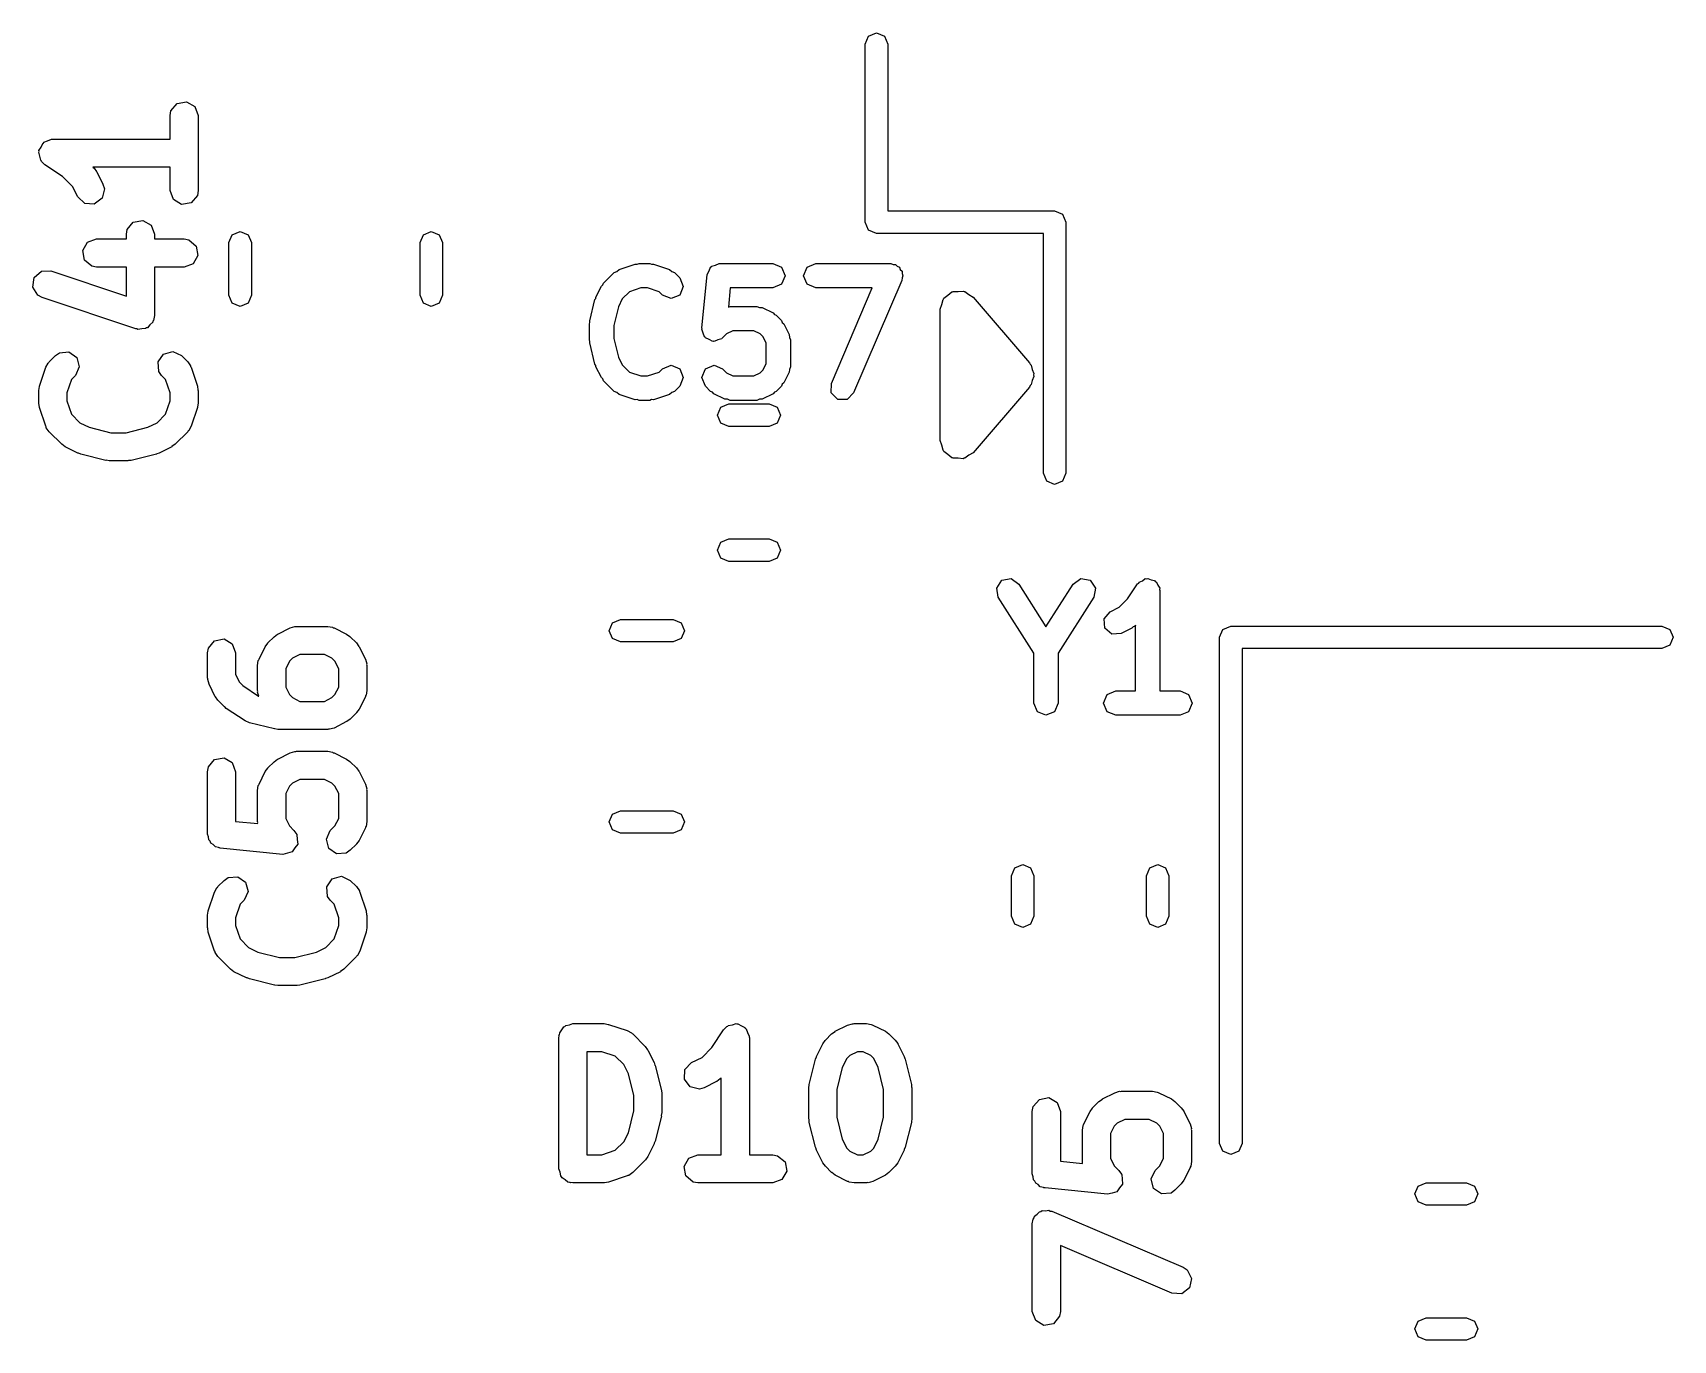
# Model space of a CAD drawing. Extents: x 72 to 186, y -144 to -85.
# Drawn here: x 122.71 to 131.46, y -104.45 to -97.47 of the extents above; entities that cross this region are included whole.
import ezdxf

# ---------------------------------------------------------------- set-up
doc = ezdxf.new("R2010")
doc.units = 0
doc.layers.add('BLACK', color=7, linetype='CONTINUOUS')

msp = doc.modelspace()

# ---------------------------------------------------------------- linework, layer by layer
at = {"layer": 'BLACK', "linetype": 'CONTINUOUS'}
for p, q in [((127.168, -97.4926), (127.21, -97.475)), ((127.21, -97.475), (127.252, -97.4926)), ((127.15, -97.535), (127.168, -97.4926)), ((127.15, -98.485), (127.15, -97.535)), ((127.252, -97.4926), (127.27, -97.535)), ((127.27, -97.535), (127.27, -98.425)), ((123.441, -97.9167), (123.446, -97.891)), ((123.441, -98.0417), (123.441, -97.9167)), ((123.446, -97.891), (123.479, -97.8517)), ((123.479, -97.8517), (123.529, -97.8428)), ((123.529, -97.8428), (123.573, -97.8685)), ((123.573, -97.8685), (123.591, -97.9167)), ((123.591, -97.9167), (123.591, -98.3167)), ((122.742, -98.1036), (122.753, -98.0848)), ((122.753, -98.0848), (122.762, -98.0649)), ((122.762, -98.0649), (122.766, -98.0629)), ((122.766, -98.0629), (122.768, -98.0592)), ((122.768, -98.0592), (122.788, -98.0518)), ((122.788, -98.0518), (122.808, -98.0421)), ((122.808, -98.0421), (122.812, -98.0431)), ((122.812, -98.0431), (122.816, -98.0417)), ((122.816, -98.0417), (123.441, -98.0417)), ((122.741, -98.1118), (122.743, -98.1079)), ((122.747, -98.1327), (122.741, -98.1118)), ((122.743, -98.1079), (122.742, -98.1036)), ((122.751, -98.1542), (122.747, -98.1327)), ((122.754, -98.1569), (122.751, -98.1542)), ((122.756, -98.1611), (122.754, -98.1569)), ((122.774, -98.1791), (122.756, -98.1611)), ((122.868, -98.2416), (122.774, -98.1791)), ((122.921, -98.2944), (122.868, -98.2416)), ((123.441, -98.1917), (123.03, -98.1917)), ((123.03, -98.1917), (123.036, -98.197)), ((123.036, -98.197), (123.049, -98.2153)), ((123.049, -98.2153), (123.05, -98.2165)), ((123.05, -98.2165), (123.083, -98.2831)), ((123.441, -98.3167), (123.441, -98.1917)), ((122.949, -98.3502), (122.921, -98.2944)), ((122.986, -98.3855), (122.949, -98.3502)), ((123.079, -98.358), (123.037, -98.3886)), ((123.091, -98.3081), (123.079, -98.358)), ((123.083, -98.2831), (123.091, -98.3081)), ((123.459, -98.3649), (123.441, -98.3167)), ((123.587, -98.3423), (123.554, -98.3816)), ((123.591, -98.3167), (123.587, -98.3423)), ((123.037, -98.3886), (122.986, -98.3855)), ((123.503, -98.3905), (123.459, -98.3649)), ((123.554, -98.3816), (123.503, -98.3905)), ((127.27, -98.425), (128.16, -98.425)), ((128.16, -98.425), (128.202, -98.4426)), ((128.202, -98.4426), (128.22, -98.485)), ((123.208, -98.55), (123.212, -98.5243)), ((123.212, -98.5243), (123.245, -98.485)), ((123.245, -98.485), (123.296, -98.4761)), ((123.296, -98.4761), (123.34, -98.5018)), ((123.34, -98.5018), (123.358, -98.55)), ((123.773, -98.552), (123.815, -98.5344)), ((123.815, -98.5344), (123.857, -98.552)), ((124.793, -98.552), (124.835, -98.5344)), ((124.835, -98.5344), (124.877, -98.552)), ((127.168, -98.5274), (127.15, -98.485)), ((127.21, -98.545), (127.168, -98.5274)), ((128.22, -98.485), (128.22, -99.825)), ((122.976, -98.637), (123.001, -98.5925)), ((123.001, -98.5925), (123.049, -98.575)), ((123.049, -98.575), (123.208, -98.575)), ((123.208, -98.575), (123.208, -98.55)), ((123.358, -98.55), (123.358, -98.575)), ((123.358, -98.575), (123.516, -98.575)), ((123.516, -98.575), (123.542, -98.5795)), ((123.542, -98.5795), (123.581, -98.6125)), ((123.581, -98.6125), (123.59, -98.663)), ((123.755, -98.5944), (123.773, -98.552)), ((123.755, -98.8756), (123.755, -98.5944)), ((123.857, -98.552), (123.875, -98.5944)), ((123.875, -98.5944), (123.875, -98.8756)), ((124.775, -98.5944), (124.793, -98.552)), ((124.775, -98.8756), (124.775, -98.5944)), ((124.877, -98.552), (124.895, -98.5944)), ((124.895, -98.5944), (124.895, -98.8756)), ((128.1, -98.545), (127.21, -98.545)), ((128.1, -99.825), (128.1, -98.545)), ((122.984, -98.6875), (122.976, -98.637)), ((123.024, -98.7205), (122.984, -98.6875)), ((123.564, -98.7075), (123.516, -98.725)), ((123.59, -98.663), (123.564, -98.7075)), ((125.837, -98.7377), (125.922, -98.7091)), ((125.922, -98.7091), (125.933, -98.7099)), ((125.933, -98.7099), (125.943, -98.7058)), ((125.943, -98.7058), (126, -98.7058)), ((126, -98.7058), (126.01, -98.7099)), ((126.01, -98.7099), (126.021, -98.7091)), ((126.021, -98.7091), (126.106, -98.7377)), ((126.351, -98.7142), (126.371, -98.7058)), ((126.371, -98.7058), (126.657, -98.7058)), ((126.657, -98.7058), (126.703, -98.7248)), ((126.84, -98.7248), (126.886, -98.7058)), ((126.886, -98.7058), (127.286, -98.7058)), ((127.286, -98.7058), (127.298, -98.7109)), ((127.298, -98.7109), (127.311, -98.7111)), ((127.311, -98.7111), (127.32, -98.72)), ((122.709, -98.8317), (122.717, -98.781)), ((122.717, -98.781), (122.755, -98.7469)), ((122.755, -98.7469), (122.806, -98.7455)), ((122.806, -98.7455), (123.208, -98.8793)), ((123.049, -98.725), (123.024, -98.7205)), ((123.208, -98.725), (123.049, -98.725)), ((123.208, -98.8793), (123.208, -98.725)), ((123.516, -98.725), (123.358, -98.725)), ((123.358, -98.725), (123.358, -98.9833)), ((125.754, -98.8106), (125.811, -98.7534)), ((125.811, -98.7534), (125.825, -98.7476)), ((125.825, -98.7476), (125.837, -98.7377)), ((126.106, -98.7377), (126.118, -98.7476)), ((126.118, -98.7476), (126.132, -98.7534)), ((126.132, -98.7534), (126.16, -98.782)), ((126.16, -98.782), (126.179, -98.828)), ((126.278, -99.0501), (126.307, -98.7643)), ((126.307, -98.7643), (126.317, -98.7451)), ((126.317, -98.7451), (126.325, -98.7248)), ((126.325, -98.7248), (126.329, -98.7235)), ((126.329, -98.7235), (126.33, -98.7205)), ((126.33, -98.7205), (126.351, -98.7142)), ((126.703, -98.7248), (126.722, -98.7708)), ((126.722, -98.7708), (126.703, -98.8168)), ((126.821, -98.7708), (126.84, -98.7248)), ((126.84, -98.8168), (126.821, -98.7708)), ((127.345, -98.7964), (127.088, -99.3964)), ((127.32, -98.72), (127.332, -98.7248)), ((127.332, -98.7248), (127.337, -98.7371)), ((127.337, -98.7371), (127.346, -98.7467)), ((127.346, -98.7831), (127.345, -98.7964)), ((127.346, -98.7467), (127.346, -98.7592)), ((127.346, -98.7592), (127.351, -98.7708)), ((127.351, -98.7708), (127.346, -98.7831)), ((122.736, -98.8754), (122.709, -98.8317)), ((122.759, -98.8878), (122.736, -98.8754)), ((123.773, -98.918), (123.755, -98.8756)), ((123.875, -98.8756), (123.857, -98.918)), ((124.793, -98.918), (124.775, -98.8756)), ((124.895, -98.8756), (124.877, -98.918)), ((125.713, -98.8846), (125.742, -98.8275)), ((125.713, -98.892), (125.713, -98.8846)), ((125.742, -98.8275), (125.75, -98.8204)), ((125.75, -98.8204), (125.754, -98.8106)), ((125.892, -98.8562), (125.853, -98.895)), ((125.953, -98.8358), (125.892, -98.8562)), ((125.989, -98.8358), (125.953, -98.8358)), ((126.051, -98.8562), (125.989, -98.8358)), ((126.068, -98.8739), (126.051, -98.8562)), ((126.114, -98.893), (126.068, -98.8739)), ((126.16, -98.8739), (126.114, -98.893)), ((126.179, -98.828), (126.16, -98.8739)), ((126.43, -98.8358), (126.42, -98.9379)), ((126.657, -98.8358), (126.43, -98.8358)), ((126.703, -98.8168), (126.657, -98.8358)), ((126.886, -98.8358), (126.84, -98.8168)), ((127.187, -98.8358), (126.886, -98.8358)), ((126.969, -99.3452), (127.187, -98.8358)), ((127.569, -98.8912), (127.591, -98.8753)), ((127.591, -98.8753), (127.612, -98.8577)), ((127.612, -98.8577), (127.616, -98.8573)), ((127.616, -98.8573), (127.619, -98.8549)), ((127.619, -98.8549), (127.646, -98.8549)), ((127.646, -98.8549), (127.673, -98.8527)), ((127.673, -98.8527), (127.677, -98.8549)), ((127.677, -98.8549), (127.681, -98.8549)), ((127.681, -98.8549), (127.703, -98.8708)), ((127.703, -98.8708), (127.726, -98.8849)), ((127.726, -98.8849), (128.026, -99.2349)), ((123.259, -99.0545), (122.759, -98.8878)), ((123.815, -98.9356), (123.773, -98.918)), ((123.857, -98.918), (123.815, -98.9356)), ((124.835, -98.9356), (124.793, -98.918)), ((124.877, -98.918), (124.835, -98.9356)), ((125.68, -99.0122), (125.708, -98.8979)), ((125.708, -98.8979), (125.713, -98.892)), ((125.833, -98.9364), (125.808, -99.036)), ((125.853, -98.895), (125.833, -98.9364)), ((126.42, -98.9379), (126.429, -98.9344)), ((126.429, -98.9344), (126.571, -98.9344)), ((126.571, -98.9344), (126.585, -98.9402)), ((126.585, -98.9402), (126.6, -98.9412)), ((126.6, -98.9412), (126.658, -98.9698)), ((126.658, -98.9698), (126.665, -98.9779)), ((127.55, -98.95), (127.558, -98.9242)), ((127.55, -99.65), (127.55, -98.95)), ((127.558, -98.9242), (127.565, -98.8979)), ((127.565, -98.8979), (127.568, -98.8952)), ((127.568, -98.8952), (127.569, -98.8912)), ((123.265, -99.0543), (123.259, -99.0545)), ((123.27, -99.0572), (123.265, -99.0543)), ((123.29, -99.0536), (123.27, -99.0572)), ((123.31, -99.0531), (123.29, -99.0536)), ((123.315, -99.0493), (123.31, -99.0531)), ((123.32, -99.0483), (123.315, -99.0493)), ((123.333, -99.0326), (123.32, -99.0483)), ((123.349, -99.019), (123.333, -99.0326)), ((123.353, -99.009), (123.349, -99.0134)), ((123.349, -99.0134), (123.349, -99.019)), ((123.358, -98.9833), (123.353, -99.009)), ((125.678, -99.028), (125.681, -99.0203)), ((125.678, -99.1137), (125.678, -99.028)), ((125.681, -99.0203), (125.68, -99.0122)), ((125.808, -99.036), (125.808, -99.1057)), ((126.279, -99.0533), (126.278, -99.0501)), ((126.278, -99.0565), (126.279, -99.0533)), ((126.286, -99.0767), (126.278, -99.0565)), ((126.665, -98.9779), (126.675, -98.982)), ((126.675, -98.982), (126.703, -99.0106)), ((126.703, -99.0106), (126.707, -99.0204)), ((126.707, -99.0204), (126.715, -99.0275)), ((126.715, -99.0275), (126.744, -99.0846)), ((125.681, -99.1213), (125.678, -99.1137)), ((125.68, -99.1294), (125.681, -99.1213)), ((125.708, -99.2437), (125.68, -99.1294)), ((125.808, -99.1057), (125.833, -99.2053)), ((126.293, -99.0977), (126.286, -99.0767)), ((126.296, -99.0993), (126.293, -99.0977)), ((126.297, -99.1025), (126.296, -99.0993)), ((126.317, -99.1109), (126.297, -99.1025)), ((126.336, -99.1212), (126.317, -99.1109)), ((126.34, -99.1202), (126.336, -99.1212)), ((126.343, -99.1215), (126.34, -99.1202)), ((126.363, -99.1131), (126.343, -99.1215)), ((126.384, -99.1068), (126.363, -99.1131)), ((126.386, -99.1038), (126.384, -99.1068)), ((126.389, -99.1025), (126.386, -99.1038)), ((126.41, -99.0814), (126.389, -99.1025)), ((126.444, -99.0644), (126.41, -99.0814)), ((126.556, -99.0644), (126.444, -99.0644)), ((126.59, -99.0814), (126.556, -99.0644)), ((126.604, -99.095), (126.59, -99.0814)), ((126.621, -99.129), (126.604, -99.095)), ((126.621, -99.2412), (126.621, -99.129)), ((126.744, -99.0846), (126.745, -99.0997)), ((126.745, -99.0997), (126.751, -99.1137)), ((126.751, -99.1137), (126.751, -99.2565)), ((122.791, -99.2367), (122.794, -99.2344)), ((122.794, -99.2344), (122.796, -99.2303)), ((122.796, -99.2303), (122.83, -99.197)), ((122.83, -99.197), (122.851, -99.182)), ((122.851, -99.182), (122.902, -99.1776)), ((122.902, -99.1776), (122.944, -99.207)), ((122.944, -99.207), (122.957, -99.2565)), ((123.377, -99.2306), (123.406, -99.1886)), ((123.381, -99.2817), (123.377, -99.2306)), ((123.406, -99.1886), (123.456, -99.1753)), ((123.456, -99.1753), (123.502, -99.197)), ((123.502, -99.197), (123.536, -99.2303)), ((123.536, -99.2303), (123.551, -99.2516)), ((125.833, -99.2053), (125.853, -99.2466)), ((128.026, -99.2349), (128.029, -99.2425)), ((122.745, -99.3596), (122.778, -99.2596)), ((122.778, -99.2596), (122.791, -99.2367)), ((122.915, -99.3238), (122.891, -99.3955)), ((122.936, -99.303), (122.915, -99.3238)), ((122.957, -99.2565), (122.936, -99.303)), ((123.396, -99.303), (123.381, -99.2817)), ((123.417, -99.3238), (123.396, -99.303)), ((123.441, -99.3955), (123.417, -99.3238)), ((123.551, -99.2516), (123.551, -99.2561)), ((123.551, -99.2561), (123.554, -99.2596)), ((123.554, -99.2596), (123.587, -99.3596)), ((125.713, -99.2497), (125.708, -99.2437)), ((125.713, -99.257), (125.713, -99.2497)), ((125.742, -99.3142), (125.713, -99.257)), ((125.75, -99.3212), (125.742, -99.3142)), ((125.754, -99.3311), (125.75, -99.3212)), ((125.853, -99.2466), (125.892, -99.2854)), ((125.892, -99.2854), (125.953, -99.3058)), ((125.953, -99.3058), (125.989, -99.3058)), ((125.989, -99.3058), (126.051, -99.2854)), ((126.051, -99.2854), (126.068, -99.2677)), ((126.068, -99.2677), (126.114, -99.2487)), ((126.114, -99.2487), (126.16, -99.2677)), ((126.16, -99.2677), (126.179, -99.3137)), ((126.179, -99.3137), (126.16, -99.3596)), ((126.278, -99.3137), (126.297, -99.2677)), ((126.297, -99.3596), (126.278, -99.3137)), ((126.297, -99.2677), (126.343, -99.2487)), ((126.343, -99.2487), (126.389, -99.2677)), ((126.389, -99.2677), (126.41, -99.2888)), ((126.41, -99.2888), (126.444, -99.3058)), ((126.444, -99.3058), (126.556, -99.3058)), ((126.556, -99.3058), (126.59, -99.2888)), ((126.59, -99.2888), (126.604, -99.2752)), ((126.604, -99.2752), (126.621, -99.2412)), ((126.744, -99.2856), (126.715, -99.3427)), ((126.745, -99.2705), (126.744, -99.2856)), ((126.751, -99.2565), (126.745, -99.2705)), ((128.029, -99.2425), (128.035, -99.2479)), ((128.035, -99.2479), (128.041, -99.2705)), ((128.041, -99.2705), (128.05, -99.292)), ((128.05, -99.308), (128.041, -99.3295)), ((128.05, -99.292), (128.048, -99.3)), ((128.048, -99.3), (128.05, -99.308)), ((122.741, -99.3833), (122.745, -99.3612)), ((122.741, -99.45), (122.741, -99.3833)), ((122.745, -99.3612), (122.745, -99.3596)), ((122.891, -99.3955), (122.891, -99.4378)), ((123.441, -99.4378), (123.441, -99.3955)), ((123.587, -99.3596), (123.59, -99.3818)), ((123.59, -99.3818), (123.591, -99.3833)), ((123.591, -99.3833), (123.591, -99.45)), ((125.811, -99.3882), (125.754, -99.3311)), ((125.825, -99.394), (125.811, -99.3882)), ((125.837, -99.4039), (125.825, -99.394)), ((125.922, -99.4325), (125.837, -99.4039)), ((126.106, -99.4039), (126.021, -99.4325)), ((126.118, -99.394), (126.106, -99.4039)), ((126.132, -99.3882), (126.118, -99.394)), ((126.16, -99.3596), (126.132, -99.3882)), ((126.325, -99.3882), (126.297, -99.3596)), ((126.335, -99.3923), (126.325, -99.3882)), ((126.342, -99.4004), (126.335, -99.3923)), ((126.4, -99.4289), (126.342, -99.4004)), ((126.658, -99.4004), (126.6, -99.4289)), ((126.665, -99.3923), (126.658, -99.4004)), ((126.675, -99.3882), (126.665, -99.3923)), ((126.703, -99.3596), (126.675, -99.3882)), ((126.707, -99.3497), (126.703, -99.3596)), ((126.715, -99.3427), (126.707, -99.3497)), ((126.968, -99.395), (126.969, -99.3452)), ((127.003, -99.4306), (126.968, -99.395)), ((127.088, -99.3964), (127.053, -99.4312)), ((128.026, -99.3651), (127.726, -99.7151)), ((128.029, -99.3575), (128.026, -99.3651)), ((128.035, -99.3521), (128.029, -99.3575)), ((128.041, -99.3295), (128.035, -99.3521)), ((122.742, -99.4515), (122.741, -99.45)), ((122.745, -99.4737), (122.742, -99.4515)), ((122.778, -99.5737), (122.745, -99.4737)), ((122.891, -99.4378), (122.915, -99.5095)), ((123.417, -99.5095), (123.441, -99.4378)), ((123.587, -99.4737), (123.554, -99.5737)), ((123.591, -99.45), (123.587, -99.4721)), ((123.587, -99.4721), (123.587, -99.4737)), ((125.933, -99.4317), (125.922, -99.4325)), ((125.943, -99.4358), (125.933, -99.4317)), ((126, -99.4358), (125.943, -99.4358)), ((126.01, -99.4317), (126, -99.4358)), ((126.021, -99.4325), (126.01, -99.4317)), ((126.362, -99.515), (126.38, -99.4726)), ((126.38, -99.4726), (126.422, -99.455)), ((126.415, -99.43), (126.4, -99.4289)), ((126.429, -99.4358), (126.415, -99.43)), ((126.422, -99.455), (126.638, -99.455)), ((126.571, -99.4358), (126.429, -99.4358)), ((126.585, -99.43), (126.571, -99.4358)), ((126.6, -99.4289), (126.585, -99.43)), ((126.638, -99.455), (126.68, -99.4726)), ((126.68, -99.4726), (126.698, -99.515)), ((127.053, -99.4312), (127.003, -99.4306)), ((122.781, -99.5772), (122.778, -99.5737)), ((122.781, -99.5817), (122.781, -99.5772)), ((122.796, -99.603), (122.781, -99.5817)), ((122.915, -99.5095), (122.96, -99.555)), ((122.96, -99.555), (123.009, -99.5792)), ((123.009, -99.5792), (123.125, -99.6083)), ((123.207, -99.6083), (123.323, -99.5792)), ((123.323, -99.5792), (123.372, -99.555)), ((123.372, -99.555), (123.417, -99.5095)), ((123.554, -99.5737), (123.541, -99.5966)), ((126.38, -99.5574), (126.362, -99.515)), ((126.422, -99.575), (126.38, -99.5574)), ((126.638, -99.575), (126.422, -99.575)), ((126.68, -99.5574), (126.638, -99.575)), ((126.698, -99.515), (126.68, -99.5574)), ((122.863, -99.6697), (122.796, -99.603)), ((122.864, -99.6704), (122.863, -99.6697)), ((122.882, -99.6837), (122.864, -99.6704)), ((123.125, -99.6083), (123.207, -99.6083)), ((123.469, -99.6697), (123.451, -99.6826)), ((123.536, -99.603), (123.469, -99.6697)), ((123.538, -99.599), (123.536, -99.603)), ((123.541, -99.5966), (123.538, -99.599)), ((127.558, -99.6758), (127.55, -99.65)), ((122.949, -99.7171), (122.882, -99.6837)), ((122.953, -99.7175), (122.949, -99.7171)), ((122.965, -99.7228), (122.953, -99.7175)), ((123.098, -99.7561), (122.965, -99.7228)), ((123.101, -99.7557), (123.098, -99.7561)), ((123.116, -99.7583), (123.101, -99.7557)), ((123.216, -99.7583), (123.116, -99.7583)), ((123.219, -99.7571), (123.216, -99.7583)), ((123.234, -99.7561), (123.219, -99.7571)), ((123.368, -99.7228), (123.234, -99.7561)), ((123.37, -99.7208), (123.368, -99.7228)), ((123.383, -99.7171), (123.37, -99.7208)), ((123.45, -99.6837), (123.383, -99.7171)), ((123.451, -99.6826), (123.45, -99.6837)), ((127.565, -99.7021), (127.558, -99.6758)), ((127.568, -99.7048), (127.565, -99.7021)), ((127.569, -99.7088), (127.568, -99.7048)), ((127.591, -99.7247), (127.569, -99.7088)), ((127.612, -99.7423), (127.591, -99.7247)), ((127.616, -99.7427), (127.612, -99.7423)), ((127.619, -99.7451), (127.616, -99.7427)), ((127.646, -99.7451), (127.619, -99.7451)), ((127.673, -99.7473), (127.646, -99.7451)), ((127.677, -99.7451), (127.673, -99.7473)), ((127.681, -99.7451), (127.677, -99.7451)), ((127.703, -99.7292), (127.681, -99.7451)), ((127.726, -99.7151), (127.703, -99.7292)), ((128.118, -99.8674), (128.1, -99.825)), ((128.22, -99.825), (128.202, -99.8674)), ((128.16, -99.885), (128.118, -99.8674)), ((128.202, -99.8674), (128.16, -99.885)), ((126.362, -100.235), (126.38, -100.193)), ((126.38, -100.193), (126.422, -100.175)), ((126.422, -100.175), (126.638, -100.175)), ((126.638, -100.175), (126.68, -100.193)), ((126.68, -100.193), (126.698, -100.235)), ((126.38, -100.277), (126.362, -100.235)), ((126.422, -100.295), (126.38, -100.277)), ((126.68, -100.277), (126.638, -100.295)), ((126.698, -100.235), (126.68, -100.277)), ((126.638, -100.295), (126.422, -100.295)), ((127.851, -100.437), (127.879, -100.396)), ((127.859, -100.486), (127.851, -100.437)), ((127.879, -100.396), (127.928, -100.387)), ((127.928, -100.387), (127.969, -100.416)), ((127.969, -100.416), (128.114, -100.644)), ((128.114, -100.644), (128.259, -100.416)), ((128.259, -100.416), (128.3, -100.387)), ((128.3, -100.387), (128.349, -100.396)), ((128.349, -100.396), (128.378, -100.437)), ((128.378, -100.437), (128.369, -100.486)), ((128.549, -100.495), (128.603, -100.415)), ((128.603, -100.415), (128.609, -100.411)), ((128.609, -100.411), (128.611, -100.405)), ((128.611, -100.405), (128.629, -100.398)), ((128.629, -100.398), (128.644, -100.387)), ((128.644, -100.387), (128.651, -100.388)), ((128.651, -100.388), (128.657, -100.386)), ((128.657, -100.386), (128.675, -100.393)), ((128.675, -100.393), (128.693, -100.397)), ((128.693, -100.397), (128.697, -100.402)), ((128.697, -100.402), (128.703, -100.405)), ((128.703, -100.405), (128.71, -100.422)), ((128.71, -100.422), (128.721, -100.438)), ((128.721, -100.438), (128.72, -100.445)), ((128.72, -100.445), (128.722, -100.451)), ((128.722, -100.451), (128.722, -100.986)), ((128.049, -100.784), (127.859, -100.486)), ((128.369, -100.486), (128.179, -100.784)), ((128.457, -100.564), (128.504, -100.54)), ((128.504, -100.54), (128.549, -100.495)), ((125.784, -100.665), (125.802, -100.623)), ((125.802, -100.623), (125.844, -100.605)), ((125.844, -100.605), (126.126, -100.605)), ((126.126, -100.605), (126.168, -100.623)), ((126.168, -100.623), (126.186, -100.665)), ((128.424, -100.602), (128.457, -100.564)), ((128.428, -100.651), (128.424, -100.602)), ((128.592, -100.636), (128.589, -100.64)), ((128.592, -100.986), (128.592, -100.636)), ((123.646, -100.758), (123.679, -100.718)), ((123.679, -100.718), (123.729, -100.709)), ((123.729, -100.709), (123.773, -100.735)), ((123.963, -100.73), (123.996, -100.697)), ((123.996, -100.697), (124.015, -100.684)), ((124.015, -100.684), (124.016, -100.683)), ((124.016, -100.683), (124.082, -100.65)), ((124.082, -100.65), (124.107, -100.642)), ((124.107, -100.642), (124.112, -100.643)), ((124.112, -100.643), (124.116, -100.642)), ((124.116, -100.642), (124.283, -100.642)), ((124.283, -100.642), (124.308, -100.646)), ((124.308, -100.646), (124.312, -100.649)), ((124.312, -100.649), (124.316, -100.65)), ((124.316, -100.65), (124.383, -100.683)), ((124.383, -100.683), (124.401, -100.696)), ((124.401, -100.696), (124.402, -100.697)), ((124.402, -100.697), (124.436, -100.73)), ((125.802, -100.707), (125.784, -100.665)), ((125.844, -100.725), (125.802, -100.707)), ((126.168, -100.707), (126.126, -100.725)), ((126.186, -100.665), (126.168, -100.707)), ((128.465, -100.684), (128.428, -100.651)), ((128.515, -100.68), (128.465, -100.684)), ((128.572, -100.652), (128.515, -100.68)), ((128.579, -100.644), (128.572, -100.652)), ((128.589, -100.64), (128.579, -100.644)), ((129.04, -100.7), (129.058, -100.658)), ((129.04, -103.4), (129.04, -100.7)), ((129.058, -100.658), (129.1, -100.64)), ((129.1, -100.64), (131.4, -100.64)), ((131.4, -100.64), (131.442, -100.658)), ((131.442, -100.658), (131.46, -100.7)), ((131.46, -100.7), (131.442, -100.742)), ((123.641, -100.783), (123.646, -100.758)), ((123.641, -100.917), (123.641, -100.783)), ((123.773, -100.735), (123.791, -100.783)), ((123.791, -100.783), (123.791, -100.899)), ((123.916, -100.816), (123.949, -100.75)), ((123.949, -100.75), (123.962, -100.732)), ((123.962, -100.732), (123.963, -100.73)), ((124.134, -100.792), (124.094, -100.812)), ((124.265, -100.792), (124.134, -100.792)), ((124.305, -100.812), (124.265, -100.792)), ((124.436, -100.73), (124.449, -100.749)), ((124.449, -100.749), (124.45, -100.75)), ((124.45, -100.75), (124.483, -100.816)), ((126.126, -100.725), (125.844, -100.725)), ((128.049, -101.051), (128.049, -100.784)), ((128.179, -100.784), (128.179, -101.051)), ((131.4, -100.76), (129.16, -100.76)), ((129.16, -100.76), (129.16, -103.4)), ((131.442, -100.742), (131.4, -100.76)), ((123.791, -100.899), (123.811, -100.939)), ((123.908, -100.85), (123.912, -100.824)), ((123.908, -100.983), (123.908, -100.85)), ((123.912, -100.824), (123.915, -100.821)), ((123.915, -100.821), (123.916, -100.816)), ((124.078, -100.828), (124.058, -100.868)), ((124.058, -100.868), (124.058, -100.966)), ((124.094, -100.812), (124.078, -100.828)), ((124.321, -100.828), (124.305, -100.812)), ((124.341, -100.868), (124.321, -100.828)), ((124.341, -100.966), (124.341, -100.868)), ((124.483, -100.816), (124.491, -100.841)), ((124.491, -100.841), (124.489, -100.846)), ((124.489, -100.846), (124.491, -100.85)), ((124.491, -100.85), (124.491, -100.983)), ((123.643, -100.921), (123.641, -100.917)), ((123.642, -100.925), (123.643, -100.921)), ((123.649, -100.95), (123.642, -100.925)), ((123.682, -101.017), (123.649, -100.95)), ((123.811, -100.939), (123.83, -100.958)), ((123.83, -100.958), (123.913, -101.014)), ((123.909, -100.988), (123.908, -100.983)), ((124.058, -100.966), (124.078, -101.006)), ((124.321, -101.006), (124.341, -100.966)), ((124.491, -100.983), (124.487, -101.009)), ((128.44, -101.005), (128.486, -100.986)), ((128.486, -100.986), (128.592, -100.986)), ((128.722, -100.986), (128.829, -100.986)), ((128.829, -100.986), (128.875, -101.005)), ((123.683, -101.018), (123.682, -101.017)), ((123.696, -101.036), (123.683, -101.018)), ((123.73, -101.07), (123.696, -101.036)), ((123.733, -101.071), (123.73, -101.07)), ((123.741, -101.079), (123.733, -101.071)), ((123.908, -100.992), (123.909, -100.988)), ((123.915, -101.014), (123.908, -100.992)), ((123.913, -101.014), (123.915, -101.014)), ((124.078, -101.006), (124.094, -101.022)), ((124.094, -101.022), (124.134, -101.042)), ((124.134, -101.042), (124.265, -101.042)), ((124.265, -101.042), (124.305, -101.022)), ((124.305, -101.022), (124.321, -101.006)), ((124.483, -101.017), (124.45, -101.084)), ((124.484, -101.012), (124.483, -101.017)), ((124.487, -101.009), (124.484, -101.012)), ((128.068, -101.097), (128.049, -101.051)), ((128.179, -101.051), (128.16, -101.097)), ((128.421, -101.051), (128.44, -101.005)), ((128.44, -101.097), (128.421, -101.051)), ((128.875, -101.005), (128.894, -101.051)), ((128.894, -101.051), (128.875, -101.097)), ((123.841, -101.146), (123.741, -101.079)), ((123.842, -101.146), (123.841, -101.146)), ((123.865, -101.156), (123.842, -101.146)), ((123.998, -101.189), (123.865, -101.156)), ((124.383, -101.15), (124.316, -101.184)), ((124.384, -101.149), (124.383, -101.15)), ((124.402, -101.136), (124.384, -101.149)), ((124.436, -101.103), (124.402, -101.136)), ((124.45, -101.084), (124.436, -101.102)), ((124.436, -101.102), (124.436, -101.103)), ((128.114, -101.116), (128.068, -101.097)), ((128.16, -101.097), (128.114, -101.116)), ((128.486, -101.116), (128.44, -101.097)), ((128.657, -101.116), (128.486, -101.116)), ((128.829, -101.116), (128.657, -101.116)), ((128.875, -101.097), (128.829, -101.116)), ((124.001, -101.189), (123.998, -101.189)), ((124.016, -101.192), (124.001, -101.189)), ((124.283, -101.192), (124.016, -101.192)), ((124.287, -101.19), (124.283, -101.192)), ((124.291, -101.191), (124.287, -101.19)), ((124.316, -101.184), (124.291, -101.191)), ((124.016, -101.35), (124.082, -101.316)), ((124.082, -101.316), (124.107, -101.309)), ((124.107, -101.309), (124.112, -101.31)), ((124.112, -101.31), (124.116, -101.308)), ((124.116, -101.308), (124.283, -101.308)), ((124.283, -101.308), (124.308, -101.313)), ((124.308, -101.313), (124.312, -101.316)), ((124.312, -101.316), (124.316, -101.316)), ((124.316, -101.316), (124.383, -101.35)), ((123.641, -101.417), (123.646, -101.391)), ((123.641, -101.75), (123.641, -101.417)), ((123.646, -101.391), (123.679, -101.352)), ((123.679, -101.352), (123.729, -101.343)), ((123.729, -101.343), (123.773, -101.368)), ((123.773, -101.368), (123.791, -101.417)), ((123.791, -101.417), (123.791, -101.682)), ((123.916, -101.483), (123.949, -101.416)), ((123.949, -101.416), (123.962, -101.398)), ((123.962, -101.398), (123.963, -101.397)), ((123.963, -101.397), (123.996, -101.364)), ((123.996, -101.364), (124.015, -101.351)), ((124.015, -101.351), (124.016, -101.35)), ((124.383, -101.35), (124.401, -101.363)), ((124.401, -101.363), (124.402, -101.364)), ((124.402, -101.364), (124.436, -101.397)), ((124.436, -101.397), (124.449, -101.415)), ((124.449, -101.415), (124.45, -101.416)), ((124.45, -101.416), (124.483, -101.483)), ((123.908, -101.517), (123.912, -101.491)), ((123.912, -101.491), (123.915, -101.488)), ((123.915, -101.488), (123.916, -101.483)), ((124.078, -101.494), (124.058, -101.534)), ((124.094, -101.478), (124.078, -101.494)), ((124.134, -101.458), (124.094, -101.478)), ((124.265, -101.458), (124.134, -101.458)), ((124.305, -101.478), (124.265, -101.458)), ((124.321, -101.494), (124.305, -101.478)), ((124.341, -101.534), (124.321, -101.494)), ((124.483, -101.483), (124.491, -101.508)), ((124.491, -101.508), (124.489, -101.512)), ((123.908, -101.683), (123.908, -101.517)), ((124.058, -101.534), (124.058, -101.666)), ((124.341, -101.666), (124.341, -101.534)), ((124.489, -101.512), (124.491, -101.517)), ((124.491, -101.517), (124.491, -101.683)), ((123.791, -101.682), (123.909, -101.694)), ((123.909, -101.688), (123.908, -101.683)), ((124.058, -101.666), (124.078, -101.706)), ((124.321, -101.706), (124.341, -101.666)), ((124.491, -101.683), (124.487, -101.709)), ((125.784, -101.685), (125.802, -101.643)), ((125.802, -101.727), (125.784, -101.685)), ((125.802, -101.643), (125.844, -101.625)), ((125.844, -101.625), (126.126, -101.625)), ((126.126, -101.625), (126.168, -101.643)), ((126.168, -101.643), (126.186, -101.685)), ((126.186, -101.685), (126.168, -101.727)), ((123.646, -101.765), (123.641, -101.75)), ((123.648, -101.781), (123.646, -101.765)), ((123.908, -101.692), (123.909, -101.688)), ((123.909, -101.694), (123.908, -101.692)), ((124.078, -101.706), (124.102, -101.73)), ((124.102, -101.73), (124.117, -101.752)), ((124.117, -101.752), (124.117, -101.752)), ((124.117, -101.752), (124.118, -101.752)), ((124.118, -101.752), (124.12, -101.778)), ((124.275, -101.777), (124.296, -101.73)), ((124.296, -101.73), (124.321, -101.706)), ((124.483, -101.717), (124.45, -101.784)), ((124.484, -101.712), (124.483, -101.717)), ((124.487, -101.709), (124.484, -101.712)), ((125.844, -101.745), (125.802, -101.727)), ((126.126, -101.745), (125.844, -101.745)), ((126.168, -101.727), (126.126, -101.745)), ((123.655, -101.788), (123.648, -101.781)), ((123.659, -101.798), (123.655, -101.788)), ((123.672, -101.806), (123.659, -101.798)), ((123.683, -101.818), (123.672, -101.806)), ((123.7, -101.822), (123.683, -101.818)), ((123.703, -101.824), (123.7, -101.822)), ((123.705, -101.824), (123.703, -101.824)), ((123.709, -101.825), (123.705, -101.824)), ((124.042, -101.858), (123.709, -101.825)), ((124.043, -101.858), (124.042, -101.858)), ((124.042, -101.858), (124.042, -101.858)), ((124.067, -101.852), (124.043, -101.858)), ((124.092, -101.845), (124.067, -101.852)), ((124.107, -101.824), (124.092, -101.845)), ((124.092, -101.845), (124.092, -101.845)), ((124.092, -101.845), (124.092, -101.845)), ((124.122, -101.804), (124.107, -101.824)), ((124.12, -101.778), (124.122, -101.803)), ((124.122, -101.803), (124.122, -101.803)), ((124.122, -101.803), (124.122, -101.804)), ((124.288, -101.826), (124.275, -101.777)), ((124.33, -101.856), (124.288, -101.826)), ((124.381, -101.851), (124.33, -101.856)), ((124.402, -101.836), (124.381, -101.851)), ((124.436, -101.803), (124.402, -101.836)), ((124.45, -101.784), (124.436, -101.802)), ((124.436, -101.802), (124.436, -101.803)), ((127.93, -101.972), (127.948, -101.93)), ((127.948, -101.93), (127.99, -101.912)), ((127.99, -101.912), (128.032, -101.93)), ((128.032, -101.93), (128.05, -101.972)), ((128.65, -101.972), (128.668, -101.93)), ((128.668, -101.93), (128.71, -101.912)), ((128.71, -101.912), (128.752, -101.93)), ((128.752, -101.93), (128.77, -101.972)), ((123.691, -102.037), (123.694, -102.034)), ((123.694, -102.034), (123.696, -102.03)), ((123.696, -102.03), (123.73, -101.997)), ((123.73, -101.997), (123.751, -101.982)), ((123.751, -101.982), (123.802, -101.978)), ((123.802, -101.978), (123.844, -102.007)), ((123.844, -102.007), (123.857, -102.057)), ((124.277, -102.031), (124.306, -101.989)), ((124.281, -102.082), (124.277, -102.031)), ((124.306, -101.989), (124.356, -101.975)), ((124.356, -101.975), (124.402, -101.997)), ((124.402, -101.997), (124.436, -102.03)), ((124.436, -102.03), (124.451, -102.052)), ((127.93, -102.188), (127.93, -101.972)), ((128.05, -101.972), (128.05, -102.188)), ((128.65, -102.188), (128.65, -101.972)), ((128.77, -101.972), (128.77, -102.188)), ((123.645, -102.16), (123.678, -102.06)), ((123.678, -102.06), (123.691, -102.037)), ((123.815, -102.124), (123.791, -102.196)), ((123.836, -102.103), (123.815, -102.124)), ((123.857, -102.057), (123.836, -102.103)), ((124.296, -102.103), (124.281, -102.082)), ((124.317, -102.124), (124.296, -102.103)), ((124.341, -102.196), (124.317, -102.124)), ((124.451, -102.052), (124.451, -102.056)), ((124.451, -102.056), (124.454, -102.06)), ((124.454, -102.06), (124.487, -102.16)), ((123.641, -102.183), (123.645, -102.161)), ((123.641, -102.25), (123.641, -102.183)), ((123.645, -102.161), (123.645, -102.16)), ((123.791, -102.196), (123.791, -102.238)), ((124.341, -102.238), (124.341, -102.196)), ((124.487, -102.16), (124.49, -102.182)), ((124.49, -102.182), (124.491, -102.183)), ((124.491, -102.183), (124.491, -102.25)), ((127.948, -102.23), (127.93, -102.188)), ((128.05, -102.188), (128.032, -102.23)), ((128.668, -102.23), (128.65, -102.188)), ((128.77, -102.188), (128.752, -102.23)), ((123.642, -102.252), (123.641, -102.25)), ((123.645, -102.274), (123.642, -102.252)), ((123.678, -102.374), (123.645, -102.274)), ((123.791, -102.238), (123.815, -102.309)), ((124.317, -102.309), (124.341, -102.238)), ((124.487, -102.274), (124.454, -102.374)), ((124.491, -102.25), (124.487, -102.272)), ((124.487, -102.272), (124.487, -102.274)), ((127.99, -102.248), (127.948, -102.23)), ((128.032, -102.23), (127.99, -102.248)), ((128.71, -102.248), (128.668, -102.23)), ((128.752, -102.23), (128.71, -102.248)), ((123.681, -102.377), (123.678, -102.374)), ((123.681, -102.382), (123.681, -102.377)), ((123.696, -102.403), (123.681, -102.382)), ((123.815, -102.309), (123.86, -102.355)), ((123.86, -102.355), (123.909, -102.379)), ((123.909, -102.379), (124.025, -102.408)), ((124.107, -102.408), (124.223, -102.379)), ((124.223, -102.379), (124.272, -102.355)), ((124.272, -102.355), (124.317, -102.309)), ((124.454, -102.374), (124.441, -102.397)), ((123.763, -102.47), (123.696, -102.403)), ((123.764, -102.47), (123.763, -102.47)), ((123.782, -102.484), (123.764, -102.47)), ((124.025, -102.408), (124.107, -102.408)), ((124.369, -102.47), (124.351, -102.483)), ((124.436, -102.403), (124.369, -102.47)), ((124.438, -102.399), (124.436, -102.403)), ((124.441, -102.397), (124.438, -102.399)), ((123.849, -102.517), (123.782, -102.484)), ((123.853, -102.517), (123.849, -102.517)), ((123.865, -102.523), (123.853, -102.517)), ((123.998, -102.556), (123.865, -102.523)), ((124.001, -102.556), (123.998, -102.556)), ((124.016, -102.558), (124.001, -102.556)), ((124.116, -102.558), (124.016, -102.558)), ((124.119, -102.557), (124.116, -102.558)), ((124.134, -102.556), (124.119, -102.557)), ((124.268, -102.523), (124.134, -102.556)), ((124.27, -102.521), (124.268, -102.523)), ((124.283, -102.517), (124.27, -102.521)), ((124.35, -102.484), (124.283, -102.517)), ((124.351, -102.483), (124.35, -102.484)), ((125.516, -102.823), (125.518, -102.82)), ((125.517, -102.826), (125.516, -102.823)), ((125.518, -102.82), (125.52, -102.81)), ((125.52, -102.81), (125.532, -102.795)), ((125.532, -102.795), (125.542, -102.779)), ((125.542, -102.779), (125.548, -102.776)), ((125.548, -102.776), (125.552, -102.771)), ((125.552, -102.771), (125.572, -102.768)), ((125.572, -102.768), (125.59, -102.761)), ((125.59, -102.761), (125.757, -102.761)), ((125.757, -102.761), (125.779, -102.765)), ((125.779, -102.765), (125.78, -102.765)), ((125.78, -102.765), (125.88, -102.798)), ((125.88, -102.798), (125.903, -102.811)), ((125.903, -102.811), (125.906, -102.814)), ((125.906, -102.814), (125.91, -102.816)), ((125.91, -102.816), (125.976, -102.883)), ((126.332, -102.888), (126.394, -102.794)), ((126.394, -102.794), (126.412, -102.776)), ((126.412, -102.776), (126.416, -102.774)), ((126.416, -102.774), (126.419, -102.771)), ((126.419, -102.771), (126.441, -102.767)), ((126.441, -102.767), (126.461, -102.761)), ((126.461, -102.761), (126.465, -102.763)), ((126.465, -102.763), (126.47, -102.762)), ((126.47, -102.762), (126.489, -102.773)), ((126.489, -102.773), (126.508, -102.782)), ((126.508, -102.782), (126.51, -102.786)), ((126.51, -102.786), (126.514, -102.788)), ((126.514, -102.788), (126.522, -102.808)), ((126.522, -102.808), (126.531, -102.828)), ((126.937, -102.85), (126.97, -102.816)), ((126.97, -102.816), (126.989, -102.803)), ((126.989, -102.803), (126.99, -102.802)), ((126.99, -102.802), (127.056, -102.769)), ((127.056, -102.769), (127.081, -102.762)), ((127.081, -102.762), (127.086, -102.763)), ((127.086, -102.763), (127.09, -102.761)), ((127.09, -102.761), (127.157, -102.761)), ((127.157, -102.761), (127.182, -102.766)), ((127.182, -102.766), (127.186, -102.768)), ((127.186, -102.768), (127.19, -102.769)), ((127.19, -102.769), (127.257, -102.802)), ((127.257, -102.802), (127.275, -102.816)), ((127.275, -102.816), (127.276, -102.816)), ((127.276, -102.816), (127.31, -102.85)), ((125.515, -102.836), (125.517, -102.826)), ((125.515, -103.536), (125.515, -102.836)), ((125.744, -102.911), (125.665, -102.911)), ((125.665, -102.911), (125.665, -103.461)), ((125.816, -102.935), (125.744, -102.911)), ((125.976, -102.883), (125.989, -102.901)), ((125.989, -102.901), (125.99, -102.902)), ((125.99, -102.902), (126.024, -102.969)), ((126.279, -102.941), (126.332, -102.888)), ((126.531, -102.828), (126.53, -102.832)), ((126.53, -102.832), (126.532, -102.836)), ((126.532, -102.836), (126.532, -103.461)), ((126.89, -102.936), (126.923, -102.869)), ((126.923, -102.869), (126.936, -102.851)), ((126.936, -102.851), (126.937, -102.85)), ((127.108, -102.911), (127.068, -102.931)), ((127.139, -102.911), (127.108, -102.911)), ((127.179, -102.931), (127.139, -102.911)), ((127.31, -102.85), (127.323, -102.868)), ((127.323, -102.868), (127.324, -102.869)), ((127.324, -102.869), (127.357, -102.936)), ((125.862, -102.98), (125.816, -102.935)), ((125.886, -103.029), (125.862, -102.98)), ((126.024, -102.969), (126.027, -102.982)), ((126.027, -102.982), (126.029, -102.985)), ((126.029, -102.985), (126.063, -103.118)), ((126.188, -103.006), (126.223, -102.969)), ((126.223, -102.969), (126.279, -102.941)), ((126.851, -103.085), (126.884, -102.951)), ((126.884, -102.951), (126.889, -102.939)), ((126.889, -102.939), (126.89, -102.936)), ((127.027, -102.996), (126.998, -103.112)), ((127.052, -102.947), (127.027, -102.996)), ((127.068, -102.931), (127.052, -102.947)), ((127.195, -102.947), (127.179, -102.931)), ((127.219, -102.996), (127.195, -102.947)), ((127.248, -103.112), (127.219, -102.996)), ((127.357, -102.936), (127.361, -102.948)), ((127.361, -102.948), (127.363, -102.951)), ((127.363, -102.951), (127.396, -103.085)), ((125.915, -103.145), (125.886, -103.029)), ((126.185, -103.057), (126.188, -103.006)), ((126.215, -103.099), (126.185, -103.057)), ((126.357, -103.07), (126.29, -103.103)), ((126.358, -103.069), (126.357, -103.07)), ((126.376, -103.056), (126.358, -103.069)), ((126.382, -103.05), (126.376, -103.056)), ((126.382, -103.461), (126.382, -103.05)), ((126.851, -103.088), (126.851, -103.085)), ((127.396, -103.085), (127.397, -103.099)), ((125.915, -103.227), (125.915, -103.145)), ((126.063, -103.118), (126.064, -103.133)), ((126.064, -103.133), (126.065, -103.136)), ((126.065, -103.136), (126.065, -103.236)), ((126.265, -103.111), (126.215, -103.099)), ((126.29, -103.103), (126.265, -103.111)), ((126.848, -103.103), (126.851, -103.088)), ((126.848, -103.269), (126.848, -103.103)), ((126.998, -103.112), (126.998, -103.26)), ((127.248, -103.26), (127.248, -103.112)), ((127.397, -103.099), (127.398, -103.103)), ((127.398, -103.103), (127.398, -103.269)), ((128.046, -103.204), (128.079, -103.165)), ((128.079, -103.165), (128.129, -103.156)), ((128.129, -103.156), (128.173, -103.182)), ((128.396, -103.177), (128.415, -103.164)), ((128.415, -103.164), (128.416, -103.163)), ((128.416, -103.163), (128.482, -103.13)), ((128.482, -103.13), (128.507, -103.122)), ((128.507, -103.122), (128.512, -103.123)), ((128.512, -103.123), (128.516, -103.122)), ((128.516, -103.122), (128.683, -103.122)), ((128.683, -103.122), (128.708, -103.126)), ((128.708, -103.126), (128.712, -103.129)), ((128.712, -103.129), (128.716, -103.13)), ((128.716, -103.13), (128.783, -103.163)), ((128.783, -103.163), (128.801, -103.176)), ((125.886, -103.343), (125.915, -103.227)), ((126.063, -103.254), (126.029, -103.388)), ((126.065, -103.236), (126.062, -103.251)), ((126.062, -103.251), (126.063, -103.254)), ((126.998, -103.26), (127.027, -103.377)), ((127.219, -103.377), (127.248, -103.26)), ((128.041, -103.23), (128.046, -103.204)), ((128.041, -103.563), (128.041, -103.23)), ((128.173, -103.182), (128.191, -103.23)), ((128.191, -103.23), (128.191, -103.495)), ((128.316, -103.296), (128.349, -103.23)), ((128.349, -103.23), (128.362, -103.212)), ((128.362, -103.212), (128.363, -103.21)), ((128.363, -103.21), (128.396, -103.177)), ((128.801, -103.176), (128.802, -103.177)), ((128.802, -103.177), (128.836, -103.21)), ((128.836, -103.21), (128.849, -103.229)), ((128.849, -103.229), (128.85, -103.23)), ((128.85, -103.23), (128.883, -103.296)), ((125.862, -103.392), (125.886, -103.343)), ((126.85, -103.273), (126.848, -103.269)), ((126.851, -103.288), (126.85, -103.273)), ((126.884, -103.421), (126.851, -103.288)), ((127.396, -103.288), (127.363, -103.421)), ((127.398, -103.269), (127.396, -103.284)), ((127.396, -103.284), (127.396, -103.288)), ((128.308, -103.33), (128.312, -103.304)), ((128.308, -103.497), (128.308, -103.33)), ((128.312, -103.304), (128.315, -103.301)), ((128.315, -103.301), (128.316, -103.296)), ((128.478, -103.308), (128.458, -103.348)), ((128.458, -103.348), (128.458, -103.479)), ((128.494, -103.292), (128.478, -103.308)), ((128.534, -103.272), (128.494, -103.292)), ((128.665, -103.272), (128.534, -103.272)), ((128.705, -103.292), (128.665, -103.272)), ((128.721, -103.308), (128.705, -103.292)), ((128.741, -103.348), (128.721, -103.308)), ((128.741, -103.479), (128.741, -103.348)), ((128.883, -103.296), (128.891, -103.321)), ((128.891, -103.321), (128.889, -103.326)), ((128.889, -103.326), (128.891, -103.33)), ((128.891, -103.33), (128.891, -103.497)), ((125.816, -103.437), (125.862, -103.392)), ((126.024, -103.403), (125.99, -103.47)), ((126.029, -103.388), (126.024, -103.399)), ((126.024, -103.399), (126.024, -103.403)), ((126.886, -103.424), (126.884, -103.421)), ((126.89, -103.436), (126.886, -103.424)), ((126.923, -103.503), (126.89, -103.436)), ((127.027, -103.377), (127.052, -103.425)), ((127.052, -103.425), (127.068, -103.441)), ((127.179, -103.441), (127.195, -103.425)), ((127.195, -103.425), (127.219, -103.377)), ((127.357, -103.436), (127.324, -103.503)), ((127.363, -103.421), (127.357, -103.433)), ((127.357, -103.433), (127.357, -103.436)), ((129.058, -103.442), (129.04, -103.4)), ((129.16, -103.4), (129.142, -103.442)), ((125.665, -103.461), (125.744, -103.461)), ((125.744, -103.461), (125.816, -103.437)), ((125.976, -103.489), (125.91, -103.556)), ((125.977, -103.488), (125.976, -103.489)), ((125.99, -103.47), (125.977, -103.488)), ((126.183, -103.523), (126.208, -103.479)), ((126.192, -103.574), (126.183, -103.523)), ((126.208, -103.479), (126.257, -103.461)), ((126.257, -103.461), (126.382, -103.461)), ((126.532, -103.461), (126.657, -103.461)), ((126.657, -103.461), (126.682, -103.466)), ((126.682, -103.466), (126.722, -103.499)), ((126.722, -103.499), (126.731, -103.549)), ((126.924, -103.504), (126.923, -103.503)), ((126.937, -103.522), (126.924, -103.504)), ((126.97, -103.556), (126.937, -103.522)), ((127.068, -103.441), (127.108, -103.461)), ((127.108, -103.461), (127.139, -103.461)), ((127.139, -103.461), (127.179, -103.441)), ((127.31, -103.522), (127.276, -103.556)), ((127.324, -103.503), (127.31, -103.521)), ((127.31, -103.521), (127.31, -103.522)), ((128.191, -103.495), (128.309, -103.507)), ((128.309, -103.501), (128.308, -103.497)), ((128.308, -103.505), (128.309, -103.501)), ((128.309, -103.507), (128.308, -103.505)), ((128.458, -103.479), (128.478, -103.519)), ((128.478, -103.519), (128.502, -103.544)), ((128.696, -103.544), (128.721, -103.519)), ((128.721, -103.519), (128.741, -103.479)), ((128.887, -103.522), (128.884, -103.526)), ((128.891, -103.497), (128.887, -103.522)), ((129.1, -103.46), (129.058, -103.442)), ((129.142, -103.442), (129.1, -103.46)), ((125.522, -103.554), (125.515, -103.536)), ((125.525, -103.574), (125.522, -103.554)), ((125.53, -103.578), (125.525, -103.574)), ((125.533, -103.584), (125.53, -103.578)), ((125.549, -103.594), (125.533, -103.584)), ((125.564, -103.607), (125.549, -103.594)), ((125.574, -103.608), (125.564, -103.607)), ((125.577, -103.61), (125.574, -103.608)), ((125.58, -103.609), (125.577, -103.61)), ((125.59, -103.611), (125.58, -103.609)), ((125.757, -103.611), (125.59, -103.611)), ((125.758, -103.61), (125.757, -103.611)), ((125.78, -103.607), (125.758, -103.61)), ((125.88, -103.574), (125.78, -103.607)), ((125.884, -103.571), (125.88, -103.574)), ((125.888, -103.571), (125.884, -103.571)), ((125.91, -103.556), (125.888, -103.571)), ((126.231, -103.607), (126.192, -103.574)), ((126.257, -103.611), (126.231, -103.607)), ((126.657, -103.611), (126.257, -103.611)), ((126.705, -103.593), (126.657, -103.611)), ((126.731, -103.549), (126.705, -103.593)), ((126.972, -103.556), (126.97, -103.556)), ((126.99, -103.57), (126.972, -103.556)), ((127.056, -103.603), (126.99, -103.57)), ((127.061, -103.604), (127.056, -103.603)), ((127.064, -103.607), (127.061, -103.604)), ((127.09, -103.611), (127.064, -103.607)), ((127.157, -103.611), (127.09, -103.611)), ((127.161, -103.609), (127.157, -103.611)), ((127.165, -103.611), (127.161, -103.609)), ((127.19, -103.603), (127.165, -103.611)), ((127.257, -103.57), (127.19, -103.603)), ((127.258, -103.569), (127.257, -103.57)), ((127.276, -103.556), (127.258, -103.569)), ((128.046, -103.578), (128.041, -103.563)), ((128.048, -103.594), (128.046, -103.578)), ((128.055, -103.602), (128.048, -103.594)), ((128.059, -103.612), (128.055, -103.602)), ((128.502, -103.544), (128.517, -103.565)), ((128.517, -103.565), (128.517, -103.565)), ((128.517, -103.565), (128.518, -103.566)), ((128.518, -103.566), (128.52, -103.591)), ((128.52, -103.591), (128.522, -103.616)), ((128.675, -103.59), (128.696, -103.544)), ((128.688, -103.64), (128.675, -103.59)), ((128.85, -103.597), (128.836, -103.615)), ((128.883, -103.53), (128.85, -103.597)), ((128.884, -103.526), (128.883, -103.53)), ((130.1, -103.628), (130.142, -103.61)), ((130.142, -103.61), (130.358, -103.61)), ((130.358, -103.61), (130.4, -103.628)), ((128.072, -103.62), (128.059, -103.612)), ((128.083, -103.631), (128.072, -103.62)), ((128.1, -103.636), (128.083, -103.631)), ((128.103, -103.637), (128.1, -103.636)), ((128.105, -103.637), (128.103, -103.637)), ((128.109, -103.638), (128.105, -103.637)), ((128.442, -103.671), (128.109, -103.638)), ((128.443, -103.671), (128.442, -103.671)), ((128.442, -103.671), (128.442, -103.671)), ((128.467, -103.665), (128.443, -103.671)), ((128.492, -103.659), (128.467, -103.665)), ((128.507, -103.637), (128.492, -103.658)), ((128.492, -103.658), (128.492, -103.658)), ((128.492, -103.658), (128.492, -103.659)), ((128.522, -103.617), (128.507, -103.637)), ((128.522, -103.616), (128.522, -103.616)), ((128.522, -103.616), (128.522, -103.617)), ((128.73, -103.669), (128.688, -103.64)), ((128.781, -103.665), (128.73, -103.669)), ((128.802, -103.65), (128.781, -103.665)), ((128.836, -103.616), (128.802, -103.65)), ((128.836, -103.615), (128.836, -103.616)), ((130.082, -103.67), (130.1, -103.628)), ((130.1, -103.712), (130.082, -103.67)), ((130.4, -103.628), (130.418, -103.67)), ((130.418, -103.67), (130.4, -103.712)), ((128.053, -103.789), (128.067, -103.778)), ((128.067, -103.778), (128.079, -103.765)), ((128.079, -103.765), (128.087, -103.764)), ((128.087, -103.764), (128.094, -103.758)), ((128.094, -103.758), (128.112, -103.759)), ((128.112, -103.759), (128.129, -103.756)), ((128.129, -103.756), (128.137, -103.761)), ((128.137, -103.761), (128.146, -103.761)), ((128.146, -103.761), (128.846, -104.061)), ((130.142, -103.73), (130.1, -103.712)), ((130.358, -103.73), (130.142, -103.73)), ((130.4, -103.712), (130.358, -103.73)), ((128.041, -103.83), (128.046, -103.804)), ((128.041, -104.297), (128.041, -103.83)), ((128.046, -103.804), (128.051, -103.798)), ((128.051, -103.798), (128.053, -103.789)), ((128.786, -104.199), (128.191, -103.944)), ((128.191, -103.944), (128.191, -104.297)), ((128.846, -104.061), (128.867, -104.075)), ((128.867, -104.075), (128.891, -104.121)), ((128.891, -104.121), (128.879, -104.171)), ((128.838, -104.202), (128.786, -104.199)), ((128.879, -104.171), (128.838, -104.202)), ((128.059, -104.345), (128.041, -104.297)), ((128.191, -104.297), (128.187, -104.322)), ((128.103, -104.371), (128.059, -104.345)), ((128.154, -104.362), (128.103, -104.371)), ((128.187, -104.322), (128.154, -104.362)), ((130.082, -104.39), (130.1, -104.348)), ((130.1, -104.432), (130.082, -104.39)), ((130.1, -104.348), (130.142, -104.33)), ((130.142, -104.33), (130.358, -104.33)), ((130.358, -104.33), (130.4, -104.348)), ((130.4, -104.348), (130.418, -104.39)), ((130.418, -104.39), (130.4, -104.432)), ((130.142, -104.45), (130.1, -104.432)), ((130.358, -104.45), (130.142, -104.45)), ((130.4, -104.432), (130.358, -104.45))]:
    msp.add_line(p, q, dxfattribs=at)

doc.saveas('drawing.dxf')
